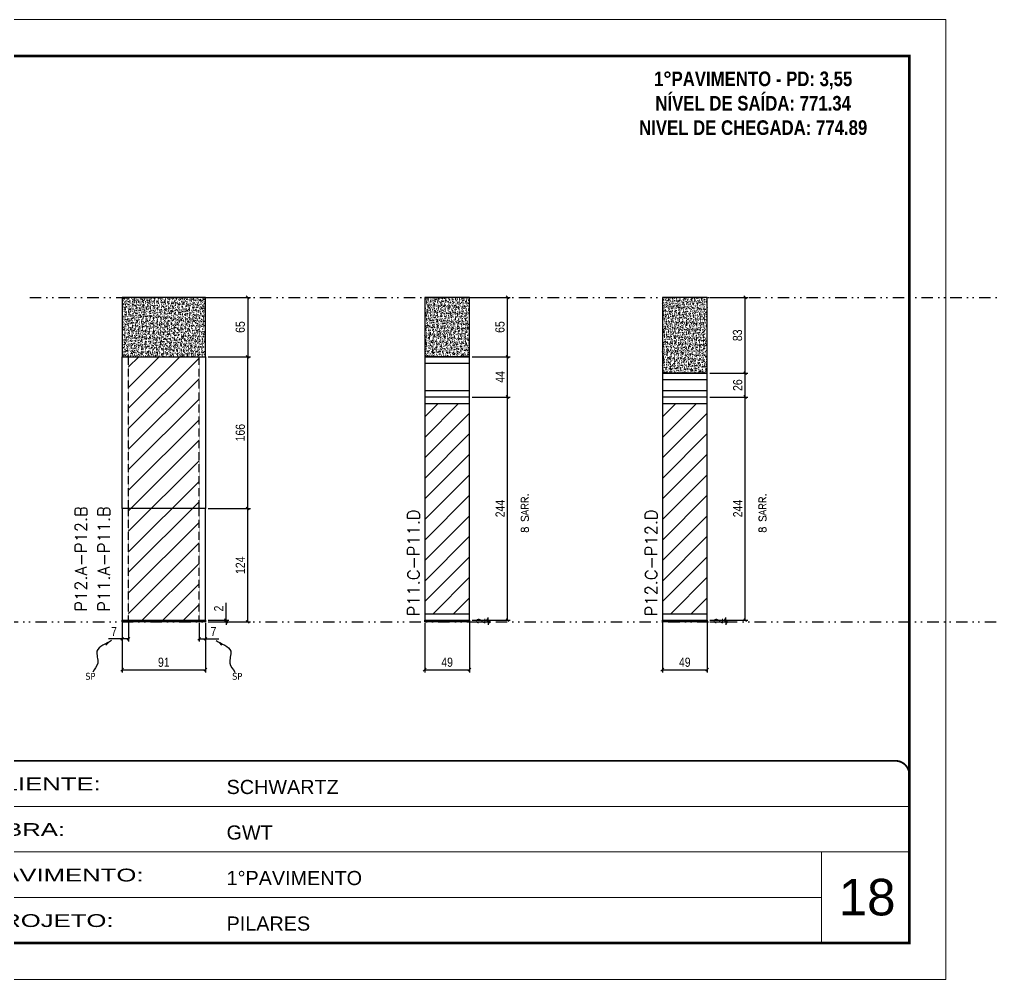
# Model space of a CAD drawing. Extents: x 13770 to 23315, y 867 to 16997.
# Drawn here: x 16457 to 17519, y 11204 to 12254 of the extents above; entities that cross this region are included whole.
import ezdxf

# ---------------------------------------------------------------- set-up
doc = ezdxf.new("R2010")
doc.units = 0
for name, pattern in [('CONTINUO', [0]), ('DASHED', [0.75, 0.5, -0.25]), ('DIVIDE2', [0.625, 0.25, -0.125, 0, -0.125, 0, -0.125]), ('HIDDEN', [0.375, 0.25, -0.125])]:
    doc.linetypes.add(name, pattern=pattern)
for name, color, linetype, lineweight in [('CARIMBO', 255, 'Continuous', 9), ('Folhas', 255, 'Continuous', 9), ('Hachura', 251, 'Continuous', 9), ('SARRAFO DE PRESSAO', 251, 'DASHED', 9), ('Texto Seção', 7, 'Continuous', 15)]:
    doc.layers.add(name, color=color, linetype=linetype, lineweight=lineweight)
for name, color, linetype in [('COTA', 241, 'Continuous'), ('NOMENCLATURA', 7, 'Continuous'), ('Nível', 160, 'Continuous'), ('Painéis', 200, 'Continuous'), ('SARR_2.2x7', 40, 'Continuous'), ('Sarrafo de Pressão', 42, 'HIDDEN'), ('texto', 7, 'Continuous')]:
    doc.layers.add(name, color=color, linetype=linetype)
doc.styles.add('ARIAL', font='arial.ttf')
doc.styles.add('COTA TECNICA', font='techl___.ttf', dxfattribs={"height": 10})
doc.styles.add('COTA TECNICA-50', font='techl___.ttf', dxfattribs={"height": 10})
doc.styles.add('REGUA-120', font='ROMANS.shx', dxfattribs={"height": 15})
doc.styles.add('ROMANC', font='techb___.ttf', dxfattribs={"height": 2.5})
doc.styles.add('ROMANS', font='romans.shx')
doc.styles.get("Standard").update_dxf_attribs({"font": 'arial.ttf'})
doc.styles.add('Tecnologia', font='')
doc.styles.get('Tecnologia').set_extended_font_data('Forgotten Futurist')
doc.dimstyles.new('COTA PAINEL-50', dxfattribs={"dimtxt": 10, "dimasz": 3, "dimexe": 3, "dimexo": 3, "dimgap": 3, "dimtad": 1, "dimdec": 1, "dimzin": 12, "dimdsep": 46, "dimtxsty": 'COTA TECNICA-50', "dimblk1": 'OBLIQUE', "dimblk2": 'OBLIQUE', "dimsah": 1, "dimcen": 0.9, "dimclrd": 4, "dimclre": 4, "dimclrt": 240, "dimadec": 1, "dimazin": 3, "dimtfac": 1, "dimtdec": 1, "dimtmove": 0, "dimatfit": 3, "dimfxl": 1, "dimtolj": 1, "dimtzin": 12, "dimarcsym": 0})
doc.dimstyles.new('PAINEL', dxfattribs={"dimtxt": 10, "dimasz": 3, "dimexe": 3, "dimexo": 3, "dimgap": 3, "dimtad": 1, "dimdec": 1, "dimzin": 12, "dimdsep": 46, "dimtxsty": 'COTA TECNICA', "dimblk1": 'OBLIQUE', "dimblk2": 'OBLIQUE', "dimsah": 1, "dimcen": 0.9, "dimclrd": 4, "dimclre": 4, "dimclrt": 240, "dimadec": 1, "dimazin": 3, "dimtfac": 1, "dimtdec": 1, "dimtmove": 0, "dimatfit": 3, "dimfxl": 1, "dimtolj": 1, "dimtzin": 12, "dimarcsym": 0})
doc.dimstyles.get("Standard").update_dxf_attribs({"dimtxt": 0.18, "dimasz": 0.18, "dimexe": 0.18, "dimexo": 0.0625, "dimgap": 0.09, "dimtad": 0, "dimtih": 1, "dimtoh": 1, "dimdec": 4, "dimzin": 0, "dimdsep": 46, "dimtxsty": 'Standard', "dimcen": 0.09, "dimadec": 0, "dimazin": 0, "dimtfac": 1, "dimtdec": 4, "dimtofl": 0, "dimtmove": 0, "dimatfit": 3, "dimfxl": 1, "dimtolj": 1, "dimtzin": 0, "dimarcsym": 0})

# ---------------------------------------------------------------- blocks, each defined once
blk = doc.blocks.new('9999999999')
at = {"color": 30, "linetype": 'CONTINUO'}
for p, q in [((98564.6, 34230.2), (98564.6, 34429.4)), ((98564.6, 34379.6), (99584, 34379.6)), ((98564.6, 34329.8), (99488, 34329.8)), ((99584, 34329.8), (99488, 34329.8)), ((99488, 34329.8), (99488, 34230.2)), ((98564.6, 34280), (99488, 34280))]:
    blk.add_line(p, q, dxfattribs=at)
at = {"color": 30, "linetype": 'CONTINUO', "const_width": 2}
blk.add_lwpolyline([(99584, 34230.2), (99584, 34414.4, 0.414214), (99569, 34429.4), (98229, 34429.4, 0.414214), (98214, 34414.4), (98214, 34245.2, 0.414214), (98229, 34230.2), (99584, 34230.2)], format="xyb", dxfattribs=at)
at = {"layer": 'Folhas'}
blk.add_lwpolyline([(98139, 34190.2), (99624, 34190.2), (99624, 35240.2), (98139, 35240.2)], close=True, dxfattribs=at)
at = {"layer": 'Folhas', "color": 30, "const_width": 3}
blk.add_lwpolyline([(98214, 34230.2), (99584, 34230.2), (99584, 35200.2), (98214, 35200.2)], close=True, dxfattribs=at)
at = {"color": 7, "linetype": 'Continuous', "ltscale": 5, "style": 'ARIAL'}
for s, height, p in [('SCHWARTZ', 15.48, (98837.7, 34393.1)), ('GWT', 15.48, (98837.7, 34343.3)), ('1°PAVIMENTO', 15.483, (98837.7, 34293.5)), ('NOVA SISTEMAS CONSTRUTIVOS', 11.059, (98263.2, 34267.2)), ('PILARES', 15.48, (98837.7, 34243.7))]:
    blk.add_text(s, height=height, dxfattribs=at).set_placement(p)
at = {"layer": 'Folhas', "color": 7, "style": 'Tecnologia', "width": 1.5}
for s, p in [('CLIENTE:', (98573.7, 34397.2)), ('OBRA:', (98573.7, 34347.3)), ('PAVIMENTO:', (98573.7, 34297.5)), ('PROJETO:', (98573.7, 34247.7))]:
    blk.add_text(s, height=14, dxfattribs=at).set_placement(p)
blk = doc.blocks.new('_Oblique')
at = {"color": 0, "linetype": 'ByBlock', "lineweight": -2}
blk.add_line((-0.5, -0.5), (0.5, 0.5), dxfattribs=at)
blk = doc.blocks.new('*D425')
at = {"layer": 'COTA', "color": 4, "lineweight": -2, "transparency": 16777216}
for p, q in [((16569.1, 11594.3), (16569.1, 11540.1)), ((16660.1, 11594.3), (16660.1, 11540.1)), ((16569.1, 11543.1), (16660.1, 11543.1))]:
    blk.add_line(p, q, dxfattribs=at)
at = {"layer": 'Defpoints', "color": 0, "transparency": 16777216}
for p in [(16569.1, 11597.3), (16660.1, 11597.3), (16660.1, 11543.1)]:
    blk.add_point(p, dxfattribs=at)
at = {"layer": 'COTA', "color": 4, "lineweight": -2, "transparency": 16777216, "xscale": 3, "yscale": 3, "zscale": 3, "rotation": 180}
blk.add_blockref('_Oblique', (16569.1, 11543.1), dxfattribs=at)
at = {"layer": 'COTA', "color": 4, "lineweight": -2, "transparency": 16777216, "xscale": 3, "yscale": 3, "zscale": 3}
blk.add_blockref('_Oblique', (16660.1, 11543.1), dxfattribs=at)
at = {"layer": 'COTA', "color": 240, "transparency": 16777216, "insert": (16614.6, 11551.2), "char_height": 10, "attachment_point": 5, "style": 'COTA TECNICA'}
blk.add_mtext('\\A1;91', dxfattribs=at)
blk = doc.blocks.new('*D426')
at = {"layer": 'COTA', "color": 4, "lineweight": -2, "transparency": 16777216}
for p, q in [((16663.1, 11719.3), (16709.3, 11719.3)), ((16706.3, 11595.3), (16706.3, 11719.3)), ((16663.1, 11595.3), (16709.3, 11595.3))]:
    blk.add_line(p, q, dxfattribs=at)
at = {"layer": 'Defpoints', "color": 0, "transparency": 16777216}
for p in [(16660.1, 11719.3), (16706.3, 11719.3), (16660.1, 11595.3)]:
    blk.add_point(p, dxfattribs=at)
at = {"layer": 'COTA', "color": 4, "lineweight": -2, "transparency": 16777216, "xscale": 3, "yscale": 3, "zscale": 3}
for p, rotation in [((16706.3, 11719.3), 90), ((16706.3, 11595.3), 270)]:
    blk.add_blockref('_Oblique', p, dxfattribs=dict(at, rotation=rotation))
at = {"layer": 'COTA', "color": 240, "transparency": 16777216, "insert": (16698.2, 11657.3), "char_height": 10, "attachment_point": 5, "rotation": 90, "style": 'COTA TECNICA-50'}
blk.add_mtext('\\A1;124', dxfattribs=at)
blk = doc.blocks.new('*D427')
at = {"layer": 'COTA', "color": 4, "lineweight": -2, "transparency": 16777216}
for p, q in [((16682.6, 11597.3), (16682.6, 11616.1)), ((16663.1, 11597.3), (16685.6, 11597.3)), ((16663.1, 11595.3), (16685.6, 11595.3)), ((16682.6, 11595.3), (16682.6, 11597.3)), ((16682.6, 11595.3), (16682.6, 11592.3))]:
    blk.add_line(p, q, dxfattribs=at)
at = {"layer": 'Defpoints', "color": 0, "transparency": 16777216}
for p in [(16660.1, 11597.3), (16660.1, 11595.3), (16682.6, 11595.3)]:
    blk.add_point(p, dxfattribs=at)
at = {"layer": 'COTA', "color": 4, "lineweight": -2, "transparency": 16777216, "xscale": 3, "yscale": 3, "zscale": 3}
for p, rotation in [((16682.6, 11597.3), 270), ((16682.6, 11595.3), 90)]:
    blk.add_blockref('_Oblique', p, dxfattribs=dict(at, rotation=rotation))
at = {"layer": 'COTA', "color": 240, "transparency": 16777216, "insert": (16674.6, 11610), "char_height": 10, "attachment_point": 5, "rotation": 90, "style": 'COTA TECNICA-50'}
blk.add_mtext('\\A1;2', dxfattribs=at)
blk = doc.blocks.new('*D439')
at = {"layer": 'COTA', "color": 4, "linetype": 'ByBlock', "lineweight": -2, "transparency": 16777216}
for p, q in [((16663.1, 11885.3), (16709.3, 11885.3)), ((16706.3, 11719.3), (16706.3, 11885.3)), ((16663.1, 11719.3), (16709.3, 11719.3))]:
    blk.add_line(p, q, dxfattribs=at)
at = {"layer": 'Defpoints', "color": 0, "linetype": 'ByBlock', "transparency": 16777216}
for p in [(16660.1, 11885.3), (16706.3, 11885.3), (16660.1, 11719.3)]:
    blk.add_point(p, dxfattribs=at)
at = {"layer": 'COTA', "color": 4, "linetype": 'ByBlock', "lineweight": -2, "transparency": 16777216, "xscale": 3, "yscale": 3, "zscale": 3}
for p, rotation in [((16706.3, 11885.3), 90), ((16706.3, 11719.3), 270)]:
    blk.add_blockref('_Oblique', p, dxfattribs=dict(at, rotation=rotation))
at = {"layer": 'COTA', "color": 240, "linetype": 'ByBlock', "transparency": 16777216, "insert": (16698.2, 11802.3), "char_height": 10, "attachment_point": 5, "rotation": 90, "style": 'COTA TECNICA'}
blk.add_mtext('\\A1;166', dxfattribs=at)
blk = doc.blocks.new('*D428')
at = {"layer": 'COTA', "color": 4, "lineweight": -2, "transparency": 16777216}
for p, q in [((16569.1, 11592.3), (16569.1, 11573.8)), ((16576.1, 11594.3), (16576.1, 11573.8)), ((16569.1, 11576.8), (16554.3, 11576.8)), ((16576.1, 11576.8), (16569.1, 11576.8))]:
    blk.add_line(p, q, dxfattribs=at)
at = {"layer": 'Defpoints', "color": 0, "transparency": 16777216}
for p in [(16569.1, 11595.3), (16576.1, 11597.3), (16569.1, 11576.8)]:
    blk.add_point(p, dxfattribs=at)
at = {"layer": 'COTA', "color": 4, "lineweight": -2, "transparency": 16777216, "xscale": 3, "yscale": 3, "zscale": 3, "rotation": 180}
blk.add_blockref('_Oblique', (16569.1, 11576.8), dxfattribs=at)
at = {"layer": 'COTA', "color": 4, "lineweight": -2, "transparency": 16777216, "xscale": 3, "yscale": 3, "zscale": 3}
blk.add_blockref('_Oblique', (16576.1, 11576.8), dxfattribs=at)
at = {"layer": 'COTA', "color": 240, "transparency": 16777216, "insert": (16560.2, 11584.9), "char_height": 10, "attachment_point": 5, "style": 'COTA TECNICA-50'}
blk.add_mtext('\\A1;7', dxfattribs=at)
blk = doc.blocks.new('*D429')
at = {"layer": 'COTA', "color": 4, "lineweight": -2, "transparency": 16777216}
for p, q in [((16653.1, 11594.3), (16653.1, 11573.8)), ((16660.1, 11592.3), (16660.1, 11573.8)), ((16653.1, 11576.8), (16660.1, 11576.8)), ((16660.1, 11576.8), (16674.8, 11576.8))]:
    blk.add_line(p, q, dxfattribs=at)
at = {"layer": 'Defpoints', "color": 0, "transparency": 16777216}
for p in [(16653.1, 11597.3), (16660.1, 11595.3), (16660.1, 11576.8)]:
    blk.add_point(p, dxfattribs=at)
at = {"layer": 'COTA', "color": 4, "lineweight": -2, "transparency": 16777216, "xscale": 3, "yscale": 3, "zscale": 3, "rotation": 180}
blk.add_blockref('_Oblique', (16653.1, 11576.8), dxfattribs=at)
at = {"layer": 'COTA', "color": 4, "lineweight": -2, "transparency": 16777216, "xscale": 3, "yscale": 3, "zscale": 3}
blk.add_blockref('_Oblique', (16660.1, 11576.8), dxfattribs=at)
at = {"layer": 'COTA', "color": 240, "transparency": 16777216, "insert": (16668.9, 11584.9), "char_height": 10, "attachment_point": 5, "style": 'COTA TECNICA-50'}
blk.add_mtext('\\A1;7', dxfattribs=at)
blk = doc.blocks.new('*D440')
at = {"layer": 'COTA', "color": 4, "lineweight": -2, "transparency": 16777216}
for p, q in [((16663.1, 11950.3), (16709.3, 11950.3)), ((16706.3, 11950.3), (16706.3, 11885.3)), ((16663.1, 11885.3), (16709.3, 11885.3))]:
    blk.add_line(p, q, dxfattribs=at)
at = {"layer": 'Defpoints', "color": 0, "transparency": 16777216}
for p in [(16660.1, 11950.3), (16660.1, 11885.3), (16706.3, 11885.3)]:
    blk.add_point(p, dxfattribs=at)
at = {"layer": 'COTA', "color": 4, "lineweight": -2, "transparency": 16777216, "xscale": 3, "yscale": 3, "zscale": 3}
for p, rotation in [((16706.3, 11950.3), 90), ((16706.3, 11885.3), 270)]:
    blk.add_blockref('_Oblique', p, dxfattribs=dict(at, rotation=rotation))
at = {"layer": 'COTA', "color": 240, "transparency": 16777216, "insert": (16698.2, 11917.8), "char_height": 10, "attachment_point": 5, "rotation": 90, "style": 'COTA TECNICA'}
blk.add_mtext('\\A1;65', dxfattribs=at)
blk = doc.blocks.new('*D441')
at = {"layer": 'COTA', "color": 4, "lineweight": -2, "transparency": 16777216}
for p, q in [((16951.8, 11950.3), (16993.2, 11950.3)), ((16990.2, 11885.3), (16990.2, 11950.3)), ((16951.8, 11885.3), (16993.2, 11885.3))]:
    blk.add_line(p, q, dxfattribs=at)
at = {"layer": 'Defpoints', "color": 0, "transparency": 16777216}
for p in [(16948.8, 11950.3), (16990.2, 11950.3), (16948.8, 11885.3)]:
    blk.add_point(p, dxfattribs=at)
at = {"layer": 'COTA', "color": 4, "lineweight": -2, "transparency": 16777216, "xscale": 3, "yscale": 3, "zscale": 3}
for p, rotation in [((16990.2, 11950.3), 90), ((16990.2, 11885.3), 270)]:
    blk.add_blockref('_Oblique', p, dxfattribs=dict(at, rotation=rotation))
at = {"layer": 'COTA', "color": 240, "transparency": 16777216, "insert": (16982.1, 11917.8), "char_height": 10, "attachment_point": 5, "rotation": 90, "style": 'COTA TECNICA'}
blk.add_mtext('\\A1;65', dxfattribs=at)
blk = doc.blocks.new('*D442')
at = {"layer": 'COTA', "color": 4, "lineweight": -2, "transparency": 16777216}
for p, q in [((16899.8, 11594.3), (16899.8, 11540.1)), ((16948.8, 11594.3), (16948.8, 11540.1)), ((16899.8, 11543.1), (16948.8, 11543.1))]:
    blk.add_line(p, q, dxfattribs=at)
at = {"layer": 'Defpoints', "color": 0, "transparency": 16777216}
for p in [(16899.8, 11597.3), (16948.8, 11597.3), (16948.8, 11543.1)]:
    blk.add_point(p, dxfattribs=at)
at = {"layer": 'COTA', "color": 4, "lineweight": -2, "transparency": 16777216, "xscale": 3, "yscale": 3, "zscale": 3, "rotation": 180}
blk.add_blockref('_Oblique', (16899.8, 11543.1), dxfattribs=at)
at = {"layer": 'COTA', "color": 4, "lineweight": -2, "transparency": 16777216, "xscale": 3, "yscale": 3, "zscale": 3}
blk.add_blockref('_Oblique', (16948.8, 11543.1), dxfattribs=at)
at = {"layer": 'COTA', "color": 240, "transparency": 16777216, "insert": (16924.3, 11551.2), "char_height": 10, "attachment_point": 5, "style": 'COTA TECNICA'}
blk.add_mtext('\\A1;49', dxfattribs=at)
blk = doc.blocks.new('*D443')
at = {"layer": 'COTA', "color": 4, "lineweight": -2, "transparency": 16777216}
for p, q in [((16951.8, 11841.3), (16993.2, 11841.3)), ((16990.2, 11597.3), (16990.2, 11841.3)), ((16951.8, 11597.3), (16993.2, 11597.3))]:
    blk.add_line(p, q, dxfattribs=at)
at = {"layer": 'Defpoints', "color": 0, "transparency": 16777216}
for p in [(16948.8, 11841.3), (16990.2, 11841.3), (16948.8, 11597.3)]:
    blk.add_point(p, dxfattribs=at)
at = {"layer": 'COTA', "color": 4, "lineweight": -2, "transparency": 16777216, "xscale": 3, "yscale": 3, "zscale": 3}
for p, rotation in [((16990.2, 11841.3), 90), ((16990.2, 11597.3), 270)]:
    blk.add_blockref('_Oblique', p, dxfattribs=dict(at, rotation=rotation))
at = {"layer": 'COTA', "color": 240, "transparency": 16777216, "insert": (16982.2, 11719.3), "char_height": 10, "attachment_point": 5, "rotation": 90, "style": 'COTA TECNICA'}
blk.add_mtext('\\A1;244', dxfattribs=at)
blk = doc.blocks.new('*D444')
at = {"layer": 'COTA', "color": 4, "lineweight": -2, "transparency": 16777216}
for p, q in [((16951.8, 11597.3), (16972.2, 11597.3)), ((16951.8, 11595.3), (16972.2, 11595.3)), ((16969.2, 11597.3), (16969.2, 11600.3)), ((16969.2, 11595.3), (16969.2, 11597.3)), ((16969.2, 11595.3), (16969.2, 11592.3))]:
    blk.add_line(p, q, dxfattribs=at)
at = {"layer": 'Defpoints', "color": 0, "transparency": 16777216}
for p in [(16948.8, 11597.3), (16948.8, 11595.3), (16969.2, 11597.3)]:
    blk.add_point(p, dxfattribs=at)
at = {"layer": 'COTA', "color": 4, "lineweight": -2, "transparency": 16777216, "xscale": 3, "yscale": 3, "zscale": 3}
for p, rotation in [((16969.2, 11597.3), 270), ((16969.2, 11595.3), 90)]:
    blk.add_blockref('_Oblique', p, dxfattribs=dict(at, rotation=rotation))
at = {"layer": 'COTA', "color": 240, "transparency": 16777216, "insert": (16961.2, 11596.3), "char_height": 10, "attachment_point": 5, "rotation": 90, "style": 'COTA TECNICA-50'}
blk.add_mtext('\\A1;2', dxfattribs=at)
blk = doc.blocks.new('*D445')
at = {"layer": 'COTA', "color": 4, "linetype": 'ByBlock', "lineweight": -2, "transparency": 16777216}
for p, q in [((16951.8, 11885.3), (16993.2, 11885.3)), ((16990.2, 11841.3), (16990.2, 11885.3)), ((16951.8, 11841.3), (16993.2, 11841.3))]:
    blk.add_line(p, q, dxfattribs=at)
at = {"layer": 'Defpoints', "color": 0, "linetype": 'ByBlock', "transparency": 16777216}
for p in [(16948.8, 11885.3), (16990.2, 11885.3), (16948.8, 11841.3)]:
    blk.add_point(p, dxfattribs=at)
at = {"layer": 'COTA', "color": 4, "linetype": 'ByBlock', "lineweight": -2, "transparency": 16777216, "xscale": 3, "yscale": 3, "zscale": 3}
for p, rotation in [((16990.2, 11885.3), 90), ((16990.2, 11841.3), 270)]:
    blk.add_blockref('_Oblique', p, dxfattribs=dict(at, rotation=rotation))
at = {"layer": 'COTA', "color": 240, "linetype": 'ByBlock', "transparency": 16777216, "insert": (16982.2, 11863.3), "char_height": 10, "attachment_point": 5, "rotation": 90, "style": 'COTA TECNICA'}
blk.add_mtext('\\A1;44', dxfattribs=at)
blk = doc.blocks.new('*D446')
at = {"layer": 'COTA', "color": 4, "lineweight": -2, "transparency": 16777216}
for p, q in [((17211.6, 11950.3), (17253.1, 11950.3)), ((17250.1, 11867.3), (17250.1, 11950.3)), ((17211.6, 11867.3), (17253.1, 11867.3))]:
    blk.add_line(p, q, dxfattribs=at)
at = {"layer": 'Defpoints', "color": 0, "transparency": 16777216}
for p in [(17208.6, 11950.3), (17250.1, 11950.3), (17208.6, 11867.3)]:
    blk.add_point(p, dxfattribs=at)
at = {"layer": 'COTA', "color": 4, "lineweight": -2, "transparency": 16777216, "xscale": 3, "yscale": 3, "zscale": 3}
for p, rotation in [((17250.1, 11950.3), 90), ((17250.1, 11867.3), 270)]:
    blk.add_blockref('_Oblique', p, dxfattribs=dict(at, rotation=rotation))
at = {"layer": 'COTA', "color": 240, "transparency": 16777216, "insert": (17241.8, 11908.8), "char_height": 10, "attachment_point": 5, "rotation": 90, "style": 'COTA TECNICA'}
blk.add_mtext('\\A1;83', dxfattribs=at)
blk = doc.blocks.new('*D447')
at = {"layer": 'COTA', "color": 4, "lineweight": -2, "transparency": 16777216}
for p, q in [((17159.6, 11594.3), (17159.6, 11540.1)), ((17208.6, 11594.3), (17208.6, 11540.1)), ((17159.6, 11543.1), (17208.6, 11543.1))]:
    blk.add_line(p, q, dxfattribs=at)
at = {"layer": 'Defpoints', "color": 0, "transparency": 16777216}
for p in [(17159.6, 11597.3), (17208.6, 11597.3), (17208.6, 11543.1)]:
    blk.add_point(p, dxfattribs=at)
at = {"layer": 'COTA', "color": 4, "lineweight": -2, "transparency": 16777216, "xscale": 3, "yscale": 3, "zscale": 3, "rotation": 180}
blk.add_blockref('_Oblique', (17159.6, 11543.1), dxfattribs=at)
at = {"layer": 'COTA', "color": 4, "lineweight": -2, "transparency": 16777216, "xscale": 3, "yscale": 3, "zscale": 3}
blk.add_blockref('_Oblique', (17208.6, 11543.1), dxfattribs=at)
at = {"layer": 'COTA', "color": 240, "transparency": 16777216, "insert": (17184.1, 11551.2), "char_height": 10, "attachment_point": 5, "style": 'COTA TECNICA'}
blk.add_mtext('\\A1;49', dxfattribs=at)
blk = doc.blocks.new('*D448')
at = {"layer": 'COTA', "color": 4, "lineweight": -2, "transparency": 16777216}
for p, q in [((17211.6, 11841.3), (17253.1, 11841.3)), ((17250.1, 11597.3), (17250.1, 11841.3)), ((17211.6, 11597.3), (17253.1, 11597.3))]:
    blk.add_line(p, q, dxfattribs=at)
at = {"layer": 'Defpoints', "color": 0, "transparency": 16777216}
for p in [(17208.6, 11841.3), (17250.1, 11841.3), (17208.6, 11597.3)]:
    blk.add_point(p, dxfattribs=at)
at = {"layer": 'COTA', "color": 4, "lineweight": -2, "transparency": 16777216, "xscale": 3, "yscale": 3, "zscale": 3}
for p, rotation in [((17250.1, 11841.3), 90), ((17250.1, 11597.3), 270)]:
    blk.add_blockref('_Oblique', p, dxfattribs=dict(at, rotation=rotation))
at = {"layer": 'COTA', "color": 240, "transparency": 16777216, "insert": (17242, 11719.3), "char_height": 10, "attachment_point": 5, "rotation": 90, "style": 'COTA TECNICA'}
blk.add_mtext('\\A1;244', dxfattribs=at)
blk = doc.blocks.new('*D449')
at = {"layer": 'COTA', "color": 4, "lineweight": -2, "transparency": 16777216}
for p, q in [((17211.6, 11597.3), (17232, 11597.3)), ((17211.6, 11595.3), (17232, 11595.3)), ((17229, 11597.3), (17229, 11600.3)), ((17229, 11595.3), (17229, 11597.3)), ((17229, 11595.3), (17229, 11592.3))]:
    blk.add_line(p, q, dxfattribs=at)
at = {"layer": 'Defpoints', "color": 0, "transparency": 16777216}
for p in [(17208.6, 11597.3), (17208.6, 11595.3), (17229, 11597.3)]:
    blk.add_point(p, dxfattribs=at)
at = {"layer": 'COTA', "color": 4, "lineweight": -2, "transparency": 16777216, "xscale": 3, "yscale": 3, "zscale": 3}
for p, rotation in [((17229, 11597.3), 270), ((17229, 11595.3), 90)]:
    blk.add_blockref('_Oblique', p, dxfattribs=dict(at, rotation=rotation))
at = {"layer": 'COTA', "color": 240, "transparency": 16777216, "insert": (17221, 11596.3), "char_height": 10, "attachment_point": 5, "rotation": 90, "style": 'COTA TECNICA-50'}
blk.add_mtext('\\A1;2', dxfattribs=at)
blk = doc.blocks.new('*D450')
at = {"layer": 'COTA', "color": 4, "linetype": 'ByBlock', "lineweight": -2, "transparency": 16777216}
for p, q in [((17211.6, 11867.3), (17253.1, 11867.3)), ((17250.1, 11841.3), (17250.1, 11867.3)), ((17211.6, 11841.3), (17253.1, 11841.3))]:
    blk.add_line(p, q, dxfattribs=at)
at = {"layer": 'Defpoints', "color": 0, "linetype": 'ByBlock', "transparency": 16777216}
for p in [(17208.6, 11867.3), (17250.1, 11867.3), (17208.6, 11841.3)]:
    blk.add_point(p, dxfattribs=at)
at = {"layer": 'COTA', "color": 4, "linetype": 'ByBlock', "lineweight": -2, "transparency": 16777216, "xscale": 3, "yscale": 3, "zscale": 3}
for p, rotation in [((17250.1, 11867.3), 90), ((17250.1, 11841.3), 270)]:
    blk.add_blockref('_Oblique', p, dxfattribs=dict(at, rotation=rotation))
at = {"layer": 'COTA', "color": 240, "linetype": 'ByBlock', "transparency": 16777216, "insert": (17242, 11854.3), "char_height": 10, "attachment_point": 5, "rotation": 90, "style": 'COTA TECNICA'}
blk.add_mtext('\\A1;26', dxfattribs=at)

msp = doc.modelspace()

# ---------------------------------------------------------------- hatches: boundary and pattern name
at = {"layer": 'COTA', "linetype": 'ByBlock'}
h = msp.add_hatch(dxfattribs=at)
h.set_pattern_fill('AR-CONC', color=256, scale=0.03)
h.set_pattern_definition([(50, (-112915.0795, -19541.2606), (5.46554007, -0.47817257), [0.5715, -6.2865]), (355, (-112915.0795, -19541.2606), (-1.05730264, 5.73170536), [0.4572, -5.02921753]), (100.4514447, (-112914.624, -19541.3004), (4.40823741, 5.25353256), [0.48570026, -5.34270734]), (46.1842, (-112915.0795, -19539.7366), (8.13237123, -1.26126984), [0.85725, -9.42975]), (96.6355576, (-112914.402, -19539.842), (7.122124, 7.42278374), [0.7285507, -8.01406824]), (351.184151, (-112915.0795, -19539.737), (7.122124, 7.42278374), [0.685799, -7.54379196]), (21, (-112914.3175, -19540.1176), (4.54843174, -3.06795595), [0.5715, -6.2865]), (326, (-112914.3175, -19540.1176), (1.85406085, 5.52563898), [0.4572, -5.0292]), (71.451445, (-112913.9384, -19540.373), (6.40249258, 2.45768307), [0.48570026, -5.34269813]), (37.5, (-112915.0795, -19541.2606), (0.092658098, 2.536651166), [0, -4.96824, 0, -5.1054, 0, -5.04825]), (7.5, (-112915.0795, -19541.2606), (2.004589875, 3.005417245), [0, -2.91084, 0, -4.85394, 0, -1.92405]), (327.5, (-112916.7787, -19541.2606), (4.067717855, -0.17186232), [0, -1.905, 0, -5.9436, 0, -7.8867]), (317.5, (-112917.5407, -19541.2606), (4.44387544, 0.76279473), [0, -2.4765, 0, -3.94716, 0, -5.6007])])
h.paths.add_polyline_path([(16660.07, 11950.3), (16569.07, 11950.3), (16569.07, 11885.3), (16660.07, 11885.3)])
h = msp.add_hatch(dxfattribs=at)
h.set_pattern_fill('AR-CONC', color=256, scale=0.03)
h.set_pattern_definition([(50, (-113226.7897, -19542.2606), (5.46554007, -0.47817257), [0.5715, -6.2865]), (355, (-113226.7897, -19542.2606), (-1.05730264, 5.73170536), [0.4572, -5.02921753]), (100.4514447, (-113226.334, -19542.3004), (4.40823741, 5.25353256), [0.48570026, -5.34270734]), (46.1842, (-113226.79, -19540.7366), (8.13237123, -1.26126984), [0.85725, -9.42975]), (96.6355576, (-113226.112, -19540.842), (7.122124, 7.42278374), [0.7285507, -8.01406824]), (351.184151, (-113226.79, -19540.737), (7.122124, 7.42278374), [0.685799, -7.54379196]), (21, (-113226.0277, -19541.1176), (4.54843174, -3.06795595), [0.5715, -6.2865]), (326, (-113226.0277, -19541.1176), (1.85406085, 5.52563898), [0.4572, -5.0292]), (71.451445, (-113225.6487, -19541.373), (6.40249258, 2.45768307), [0.48570026, -5.34269813]), (37.5, (-113226.7897, -19542.2606), (0.092658098, 2.536651166), [0, -4.96824, 0, -5.1054, 0, -5.04825]), (7.5, (-113226.7897, -19542.2606), (2.004589875, 3.005417245), [0, -2.91084, 0, -4.85394, 0, -1.92405]), (327.5, (-113228.489, -19542.2606), (4.067717855, -0.17186232), [0, -1.905, 0, -5.9436, 0, -7.8867]), (317.5, (-113229.251, -19542.2606), (4.44387544, 0.76279473), [0, -2.4765, 0, -3.94716, 0, -5.6007])])
h.paths.add_polyline_path([(16948.8, 11950.3), (16899.8, 11950.3), (16899.8, 11885.3), (16948.8, 11885.3)])
h = msp.add_hatch(dxfattribs=at)
h.set_pattern_fill('AR-CONC', color=256, scale=0.03)
h.set_pattern_definition([(50, (-112966.949, -19560.2606), (5.46554007, -0.47817257), [0.5715, -6.2865]), (355, (-112966.949, -19560.2606), (-1.05730264, 5.73170536), [0.4572, -5.02921753]), (100.4514447, (-112966.4934, -19560.3004), (4.40823741, 5.25353256), [0.48570026, -5.34270734]), (46.1842, (-112966.949, -19558.7366), (8.13237123, -1.26126984), [0.85725, -9.42975]), (96.6355576, (-112966.271, -19558.842), (7.122124, 7.42278374), [0.7285507, -8.01406824]), (351.184151, (-112966.949, -19558.737), (7.122124, 7.42278374), [0.685799, -7.54379196]), (21, (-112966.187, -19559.1176), (4.54843174, -3.06795595), [0.5715, -6.2865]), (326, (-112966.187, -19559.1176), (1.85406085, 5.52563898), [0.4572, -5.0292]), (71.451445, (-112965.808, -19559.373), (6.40249258, 2.45768307), [0.48570026, -5.34269813]), (37.5, (-112966.9489, -19560.2606), (0.092658098, 2.536651166), [0, -4.96824, 0, -5.1054, 0, -5.04825]), (7.5, (-112966.949, -19560.2606), (2.004589875, 3.005417245), [0, -2.91084, 0, -4.85394, 0, -1.92405]), (327.5, (-112968.6481, -19560.2606), (4.067717855, -0.17186232), [0, -1.905, 0, -5.9436, 0, -7.8867]), (317.5, (-112969.41, -19560.2606), (4.44387544, 0.76279473), [0, -2.4765, 0, -3.94716, 0, -5.6007])])
h.paths.add_polyline_path([(17208.64, 11950.3), (17159.64, 11950.3), (17159.64, 11867.3), (17208.64, 11867.3)])
at = {"layer": 'Hachura', "linetype": 'ByBlock'}
h = msp.add_hatch(dxfattribs=at)
h.set_pattern_fill('ANSI31', color=256, scale=5)
h.set_pattern_definition([(45, (9.757, 0), (-11.22532, 11.22532), [])])
h.paths.add_polyline_path([(16653.07, 11719.3), (16576.07, 11719.3), (16576.07, 11597.3), (16653.07, 11597.3)])
h.paths.add_polyline_path([(16653.07, 11885.3), (16576.07, 11885.3), (16576.07, 11719.3), (16653.07, 11719.3)])
h = msp.add_hatch(dxfattribs=at)
h.set_pattern_fill('ANSI31', color=256, scale=5)
h.set_pattern_definition([(45, (-64.536, -1081.142), (-11.22532, 11.22532), [])])
h.paths.add_polyline_path([(16899.8, 11604.3), (16948.8, 11604.3), (16948.8, 11834.3), (16899.8, 11834.3)])
h = msp.add_hatch(dxfattribs=at)
h.set_pattern_fill('ANSI31', color=256, scale=5)
h.set_pattern_definition([(45, (195.305, -1081.142), (-11.22532, 11.22532), [])])
h.paths.add_polyline_path([(17159.64, 11604.3), (17208.64, 11604.3), (17208.64, 11834.3), (17159.64, 11834.3)])

# ---------------------------------------------------------------- linework, layer by layer
at = {"layer": 'COTA', "linetype": 'ByBlock'}
for points in [[(16569.07, 11885.3), (16660.07, 11885.3), (16660.07, 11950.3), (16569.07, 11950.3)], [(16899.8, 11885.3), (16948.8, 11885.3), (16948.8, 11950.3), (16899.8, 11950.3)], [(17159.64, 11867.3), (17208.64, 11867.3), (17208.64, 11950.3), (17159.64, 11950.3)]]:
    msp.add_lwpolyline(points, close=True, dxfattribs=at)
at = {"layer": 'Nível', "color": 4, "linetype": 'DIVIDE2', "ltscale": 50}
for p, q in [((16468.02, 11950.3), (21112.79, 11950.3)), ((13769.54, 11595.3), (21112.79, 11595.3))]:
    msp.add_line(p, q, dxfattribs=at)
at = {"layer": 'Painéis'}
for p, q in [((16948.8, 11841.3), (16899.8, 11841.3)), ((17208.64, 11841.3), (17159.64, 11841.3))]:
    msp.add_line(p, q, dxfattribs=at)
for points in [[(16569.07, 11885.3), (16660.07, 11885.3), (16660.07, 11719.3), (16569.07, 11719.3)], [(16899.8, 11597.3), (16948.8, 11597.3), (16948.8, 11885.3), (16899.8, 11885.3)], [(17159.64, 11597.3), (17208.64, 11597.3), (17208.64, 11867.3), (17159.64, 11867.3)], [(16569.07, 11597.3), (16660.07, 11597.3), (16660.07, 11719.3), (16569.07, 11719.3)], [(16569.07, 11597.3), (16660.07, 11597.3), (16660.07, 11595.3), (16569.07, 11595.3)], [(16899.8, 11597.3), (16948.8, 11597.3), (16948.8, 11595.3), (16899.8, 11595.3)], [(17159.64, 11597.3), (17208.64, 11597.3), (17208.64, 11595.3), (17159.64, 11595.3)]]:
    msp.add_lwpolyline(points, close=True, dxfattribs=at)
at = {"layer": 'SARR_2.2x7', "linetype": 'ByBlock'}
for p, q in [((16899.8, 11878.3), (16948.8, 11878.3)), ((17159.64, 11860.3), (17208.64, 11860.3)), ((16899.8, 11848.3), (16948.8, 11848.3)), ((17159.64, 11848.3), (17208.64, 11848.3)), ((16899.8, 11834.3), (16948.8, 11834.3)), ((17159.64, 11834.3), (17208.64, 11834.3)), ((16899.8, 11604.3), (16948.8, 11604.3)), ((17159.64, 11604.3), (17208.64, 11604.3))]:
    msp.add_line(p, q, dxfattribs=at)
at = {"layer": 'Sarrafo de Pressão'}
for p, q in [((16576.07, 11719.3), (16576.07, 11885.3)), ((16653.07, 11719.3), (16653.07, 11885.3)), ((16576.07, 11597.3), (16576.07, 11719.3)), ((16653.07, 11597.3), (16653.07, 11719.3))]:
    msp.add_line(p, q, dxfattribs=at)

# ---------------------------------------------------------------- block references
at = {"layer": 'SARRAFO DE PRESSAO', "color": 6, "linetype": 'ByBlock'}
msp.add_blockref('9999999999', (-82154.48, -22985.99), dxfattribs=at)

# ---------------------------------------------------------------- texts
at = {"layer": 'CARIMBO', "style": 'ARIAL'}
msp.add_text('18', height=40, dxfattribs=at).set_placement((17352.36, 11274.36))
at = {"layer": 'NOMENCLATURA', "color": 2, "insert": (17258.88, 12197.25), "char_height": 16, "attachment_point": 2, "style": 'ROMANC'}
msp.add_mtext_dynamic_manual_height_columns('1°PAVIMENTO - PD: 3,55\\PNÍVEL DE SAÍDA: 771.34\\PNIVEL DE CHEGADA: 774.89', width=376.0554, gutter_width=1, heights=[0], dxfattribs=at)
at = {"layer": 'texto', "color": 0, "char_height": 7.5, "attachment_point": 5}
for insert in [(16534.29, 11535.81), (16694.85, 11535.81)]:
    msp.add_mtext('{\\fTahoma|b0|i0|c0|p34;\\C4;SP}', dxfattribs=dict(at, insert=insert))
at = {"layer": 'Texto Seção', "linetype": 'Continuous', "style": 'ROMANS'}
for p in [(17013.41, 11692.68), (17273.25, 11692.68)]:
    msp.add_text('8 SARR.', height=8, rotation=90, dxfattribs=at).set_placement(p)
at = {"layer": 'Texto Seção', "char_height": 13, "width": 285.3299, "rotation": 90, "style": 'REGUA-120'}
for s, insert, attachment_point in [('P12.A-P12.B', (16530.6, 11606.55), 7), ('P11.A-P11.B', (16555.6, 11606.55), 7), ('P11.C-P11.D', (16881.12, 11601.45), 1), ('P12.C-P12.D', (17140.96, 11601.45), 1)]:
    msp.add_mtext(s, dxfattribs=dict(at, insert=insert, attachment_point=attachment_point))

# ---------------------------------------------------------------- dimensions: what is measured, and where the dimension line sits
at = {"layer": 'COTA'}
for base, p1, p2, angle, dimstyle, picture, middle in [((16706.31, 11885.3), (16660.07, 11950.3), (16660.07, 11885.3), 90, 'PAINEL', '*D440', (16698.2, 11917.8)), ((16706.31, 11719.3), (16660.07, 11595.3), (16660.07, 11719.3), 90, 'COTA PAINEL-50', '*D426', (16698.24, 11657.3)), ((16569.07, 11576.79), (16576.07, 11597.3), (16569.07, 11595.3), 180, 'COTA PAINEL-50', '*D428', (16560.2, 11584.87))]:
    dim = msp.add_linear_dim(base=base, p1=p1, p2=p2, angle=angle, dimstyle=dimstyle, dxfattribs=at)
    dim.commit()
    dim.dimension.update_dxf_attribs({"geometry": picture, "text_midpoint": middle})
for base, p1, p2, picture, middle in [((16990.25, 11950.3), (16948.8, 11885.3), (16948.8, 11950.3), '*D441', (16982.14, 11917.8)), ((17250.09, 11950.3), (17208.64, 11867.3), (17208.64, 11950.3), '*D446', (17241.85, 11908.8)), ((16990.25, 11841.3), (16948.8, 11597.3), (16948.8, 11841.3), '*D443', (16982.18, 11719.3)), ((17250.09, 11841.3), (17208.64, 11597.3), (17208.64, 11841.3), '*D448', (17242.02, 11719.3))]:
    dim = msp.add_linear_dim(base=base, p1=p1, p2=p2, angle=90, dimstyle='PAINEL', override={"dimarcsym": 2}, dxfattribs=at)
    dim.commit()
    dim.dimension.update_dxf_attribs({"geometry": picture, "text_midpoint": middle})
at = {"layer": 'COTA', "linetype": 'ByBlock'}
for base, p1, p2, picture, middle in [((16706.31, 11885.3), (16660.07, 11719.3), (16660.07, 11885.3), '*D439', (16698.21, 11802.3)), ((16990.25, 11885.3), (16948.8, 11841.3), (16948.8, 11885.3), '*D445', (16982.18, 11863.3)), ((17250.09, 11867.3), (17208.64, 11841.3), (17208.64, 11867.3), '*D450', (17241.99, 11854.3))]:
    dim = msp.add_linear_dim(base=base, p1=p1, p2=p2, angle=90, dimstyle='PAINEL', dxfattribs=at)
    dim.commit()
    dim.dimension.update_dxf_attribs({"geometry": picture, "text_midpoint": middle})
at = {"layer": 'COTA'}
for base, p1, p2, picture, middle in [((16682.6, 11595.3), (16660.07, 11597.3), (16660.07, 11595.3), '*D427', (16682.6, 11610.05)), ((16969.15, 11597.3), (16948.8, 11595.3), (16948.8, 11597.3), '*D444', (16969.15, 11596.3)), ((17228.99, 11597.3), (17208.64, 11595.3), (17208.64, 11597.3), '*D449', (17228.99, 11596.3))]:
    dim = msp.add_linear_dim(base=base, p1=p1, p2=p2, angle=90, dimstyle='COTA PAINEL-50', dxfattribs=at)
    dim.commit()
    dim.dimension.update_dxf_attribs({"geometry": picture, "text_midpoint": middle, "dimtype": 160})
for base, p1, p2, picture, middle in [((16660.07, 11543.13), (16569.07, 11597.3), (16660.07, 11597.3), '*D425', (16614.57, 11551.21)), ((16948.8, 11543.13), (16899.8, 11597.3), (16948.8, 11597.3), '*D442', (16924.3, 11551.23)), ((17208.64, 11543.13), (17159.64, 11597.3), (17208.64, 11597.3), '*D447', (17184.14, 11551.23))]:
    dim = msp.add_linear_dim(base=base, p1=p1, p2=p2, dimstyle='PAINEL', override={"dimarcsym": 2}, dxfattribs=at)
    dim.commit()
    dim.dimension.update_dxf_attribs({"geometry": picture, "text_midpoint": middle})
dim = msp.add_linear_dim(base=(16660.07, 11576.79), p1=(16653.07, 11597.3), p2=(16660.07, 11595.3), dimstyle='COTA PAINEL-50', dxfattribs=at)
dim.commit()
dim.dimension.update_dxf_attribs({"geometry": '*D429', "text_midpoint": (16668.94, 11584.87)})

# ---------------------------------------------------------------- leaders
at = {"layer": 'COTA', "path_type": 1}
for points in [[(16557.24, 11575.12), (16541.46, 11563.29), (16542.38, 11550.28), (16536.83, 11540.5)], [(16671.9, 11575.12), (16687.68, 11563.29), (16686.76, 11550.28), (16692.31, 11540.5)]]:
    msp.add_leader(points, dimstyle='Standard', override={"dimasz": 8}, dxfattribs=at)

doc.saveas('drawing.dxf')
